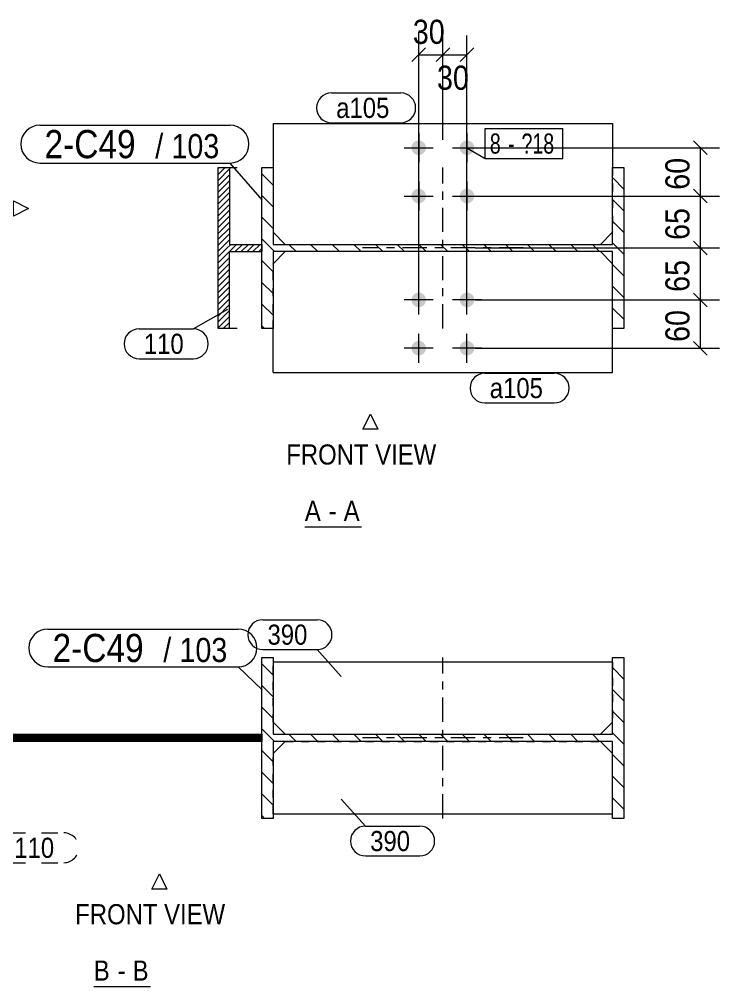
# Model space of a CAD drawing. Header units: millimetres. Extents: x 2 to 579, y 1 to 825.
# Drawn here: x 395 to 482, y 572.1 to 692.3 of the extents above; entities that cross this region are included whole.
import ezdxf

# ---------------------------------------------------------------- set-up
doc = ezdxf.new("R2010")
doc.units = ezdxf.units.MM
for name, pattern in [('XKITLINE00', [0]), ('XKITLINE01', [4, 1, -1, 1, -1]), ('XKITLINE02', [4, 2, -2]), ('XKITLINE03', [6, 3, -1, 1, -1])]:
    doc.linetypes.add(name, pattern=pattern)
for name, color, linetype, lineweight in [('Bolt', 3, 'Continuous', 0), ('BoltMark', 7, 'Continuous', 0), ('Dimensions', 7, 'Continuous', 0), ('OtherObjectType', 7, 'Continuous', 0), ('Part', 2, 'Continuous', 0), ('PartMark', 7, 'Continuous', 0)]:
    doc.layers.add(name, color=color, linetype=linetype, lineweight=lineweight)
doc.styles.add('ARIAL', font='ARIAL.TTF')
doc.styles.add('ARIAL_NARROW', font='ARIALN.TTF')

# ---------------------------------------------------------------- blocks, each defined once
blk = doc.blocks.new('*A1')
at = {"layer": 'Part', "color": 7, "linetype": 'XKITLINE00', "lineweight": 0}
for p, q in [((426.5, 671.68), (425.1, 673.08)), ((470.1, 673.88), (470.1, 673.88)), ((470.1, 673.88), (470.1, 673.88)), ((468.75, 672.54), (468.7, 672.59)), ((470.1, 671.19), (468.75, 672.54)), ((426.5, 668.99), (425.1, 670.39)), ((470.1, 668.49), (468.7, 669.89)), ((426.5, 666.29), (425.1, 667.69)), ((470.1, 665.8), (468.7, 667.2)), ((426.67, 663.43), (425.1, 665)), ((470.1, 663.11), (468.7, 664.51)), ((429.36, 663.43), (428.46, 664.33)), ((432.06, 663.43), (431.16, 664.33)), ((434.75, 663.43), (433.85, 664.33)), ((437.44, 663.43), (436.54, 664.33)), ((440.14, 663.43), (439.24, 664.33)), ((442.83, 663.43), (441.93, 664.33)), ((445.53, 663.43), (444.63, 664.33)), ((448.22, 663.43), (447.32, 664.33)), ((450.92, 663.43), (450.02, 664.33)), ((453.61, 663.43), (452.71, 664.33)), ((456.3, 663.43), (455.4, 664.33)), ((459, 663.43), (458.1, 664.33)), ((461.69, 663.43), (460.79, 664.33)), ((464.39, 663.43), (463.49, 664.33)), ((467.08, 663.43), (466.18, 664.33)), ((426.5, 660.91), (425.1, 662.31)), ((470.1, 660.41), (468.7, 661.81)), ((426.5, 658.21), (425.1, 659.61)), ((470.1, 657.72), (468.7, 659.12)), ((426.5, 655.52), (425.1, 656.92)), ((470.1, 655.02), (468.7, 656.42)), ((425.44, 653.88), (425.1, 654.22))]:
    blk.add_line(p, q, dxfattribs=at)
blk = doc.blocks.new('*A2')
at = {"layer": 'Part', "color": 7, "linetype": 'XKITLINE00', "lineweight": 0}
for p, q in [((419.8, 673.88), (419.66, 673.75)), ((420.53, 673.88), (419.66, 673.02)), ((421.07, 673.69), (419.66, 672.28)), ((421.07, 672.96), (419.66, 671.55)), ((421.07, 672.22), (419.66, 670.82)), ((421.07, 671.49), (419.66, 670.08)), ((421.07, 670.76), (419.66, 669.35)), ((421.07, 670.03), (419.66, 668.62)), ((421.07, 669.29), (419.66, 667.89)), ((421.07, 668.56), (419.66, 667.15)), ((421.07, 667.83), (419.66, 666.42)), ((421.07, 667.1), (419.66, 665.69)), ((421.07, 666.36), (419.66, 664.96)), ((421.07, 665.63), (419.97, 664.53)), ((419.97, 664.53), (419.66, 664.22)), ((421.07, 664.9), (420.34, 664.16)), ((420.34, 664.16), (419.66, 663.49)), ((420.7, 663.8), (419.66, 662.76)), ((421.07, 663.43), (419.66, 662.03)), ((421.24, 664.33), (420.7, 663.8)), ((421.97, 664.33), (421.07, 663.43)), ((422.7, 664.33), (421.8, 663.43)), ((423.43, 664.33), (422.53, 663.43)), ((424.17, 664.33), (423.27, 663.43)), ((424.9, 664.33), (424, 663.43)), ((425.1, 663.8), (424.73, 663.43)), ((421.07, 662.7), (419.66, 661.29)), ((421.07, 661.97), (419.66, 660.56)), ((421.07, 661.23), (419.66, 659.83)), ((421.07, 660.5), (419.66, 659.1)), ((421.07, 659.77), (419.66, 658.36)), ((421.07, 659.04), (419.66, 657.63)), ((421.07, 658.3), (419.66, 656.9)), ((421.07, 657.57), (419.66, 656.16)), ((421.07, 656.84), (419.66, 655.43)), ((421.07, 656.11), (419.66, 654.7)), ((421.07, 655.37), (419.66, 653.97)), ((421.07, 654.64), (420.31, 653.88))]:
    blk.add_line(p, q, dxfattribs=at)
blk = doc.blocks.new('*A3')
at = {"layer": 'Part', "color": 7, "linetype": 'XKITLINE00', "lineweight": 0}
for p, q in [((470.1, 613.03), (470.1, 613.03)), ((470.1, 613.03), (470.1, 613.03)), ((426.5, 610.83), (425.1, 612.23)), ((468.75, 611.69), (468.7, 611.74)), ((470.1, 610.34), (468.75, 611.69)), ((426.5, 608.14), (425.1, 609.54)), ((470.1, 607.64), (468.7, 609.04)), ((426.5, 605.44), (425.1, 606.84)), ((470.1, 604.95), (468.7, 606.35)), ((426.67, 602.58), (425.1, 604.15)), ((429.36, 602.58), (428.46, 603.48)), ((432.06, 602.58), (431.16, 603.48)), ((434.75, 602.58), (433.85, 603.48)), ((437.44, 602.58), (436.54, 603.48)), ((440.14, 602.58), (439.24, 603.48)), ((442.83, 602.58), (441.93, 603.48)), ((445.53, 602.58), (444.63, 603.48)), ((448.22, 602.58), (447.32, 603.48)), ((450.92, 602.58), (450.02, 603.48)), ((453.61, 602.58), (452.71, 603.48)), ((456.3, 602.58), (455.4, 603.48)), ((459, 602.58), (458.1, 603.48)), ((461.69, 602.58), (460.79, 603.48)), ((464.39, 602.58), (463.49, 603.48)), ((467.08, 602.58), (466.18, 603.48)), ((470.1, 602.26), (468.7, 603.66)), ((426.5, 600.06), (425.1, 601.46)), ((470.1, 599.56), (468.7, 600.96)), ((426.5, 597.36), (425.1, 598.76)), ((470.1, 596.87), (468.7, 598.27)), ((426.5, 594.67), (425.1, 596.07)), ((470.1, 594.17), (468.7, 595.57)), ((425.44, 593.03), (425.1, 593.37))]:
    blk.add_line(p, q, dxfattribs=at)
blk = doc.blocks.new('*A5')
at = {"layer": 'Part', "color": 7, "linetype": 'XKITLINE00', "lineweight": 0}
for p, q in [((393.63, 602.58), (392.79, 603.42)), ((393.51, 602.58), (392.79, 603.3)), ((393.39, 602.58), (392.79, 603.18)), ((393.75, 602.58), (392.85, 603.48)), ((393.87, 602.58), (392.97, 603.48)), ((393.99, 602.58), (393.09, 603.48)), ((394.12, 602.58), (393.22, 603.48)), ((394.24, 602.58), (393.34, 603.48)), ((394.36, 602.58), (393.46, 603.48)), ((394.48, 602.58), (393.58, 603.48)), ((394.6, 602.58), (393.7, 603.48)), ((394.72, 602.58), (393.82, 603.48)), ((394.84, 602.58), (393.94, 603.48)), ((394.96, 602.58), (394.06, 603.48)), ((395.09, 602.58), (394.19, 603.48)), ((395.21, 602.58), (394.31, 603.48)), ((395.33, 602.58), (394.43, 603.48)), ((395.45, 602.58), (394.55, 603.48)), ((395.57, 602.58), (394.67, 603.48)), ((395.69, 602.58), (394.79, 603.48)), ((395.81, 602.58), (394.91, 603.48)), ((395.93, 602.58), (395.03, 603.48)), ((396.06, 602.58), (395.16, 603.48)), ((396.18, 602.58), (395.28, 603.48)), ((396.3, 602.58), (395.4, 603.48)), ((396.42, 602.58), (395.52, 603.48)), ((396.54, 602.58), (395.64, 603.48)), ((396.66, 602.58), (395.76, 603.48)), ((396.78, 602.58), (395.88, 603.48)), ((396.9, 602.58), (396, 603.48)), ((397.03, 602.58), (396.13, 603.48)), ((397.15, 602.58), (396.25, 603.48)), ((397.27, 602.58), (396.37, 603.48)), ((397.39, 602.58), (396.49, 603.48)), ((397.51, 602.58), (396.61, 603.48)), ((397.63, 602.58), (396.73, 603.48)), ((397.75, 602.58), (396.85, 603.48)), ((397.87, 602.58), (396.97, 603.48)), ((398, 602.58), (397.1, 603.48)), ((398.12, 602.58), (397.22, 603.48)), ((398.24, 602.58), (397.34, 603.48)), ((398.36, 602.58), (397.46, 603.48)), ((398.48, 602.58), (397.58, 603.48)), ((398.6, 602.58), (397.7, 603.48)), ((398.72, 602.58), (397.82, 603.48)), ((398.84, 602.58), (397.94, 603.48)), ((398.96, 602.58), (398.06, 603.48)), ((399.09, 602.58), (398.19, 603.48)), ((399.21, 602.58), (398.31, 603.48)), ((399.33, 602.58), (398.43, 603.48)), ((399.45, 602.58), (398.55, 603.48)), ((399.57, 602.58), (398.67, 603.48)), ((399.69, 602.58), (398.79, 603.48)), ((399.81, 602.58), (398.91, 603.48)), ((399.93, 602.58), (399.03, 603.48)), ((400.06, 602.58), (399.16, 603.48)), ((400.18, 602.58), (399.28, 603.48)), ((400.3, 602.58), (399.4, 603.48)), ((400.42, 602.58), (399.52, 603.48)), ((400.54, 602.58), (399.64, 603.48)), ((400.66, 602.58), (399.76, 603.48)), ((400.78, 602.58), (399.88, 603.48)), ((400.9, 602.58), (400, 603.48)), ((401.03, 602.58), (400.13, 603.48)), ((401.15, 602.58), (400.25, 603.48)), ((401.27, 602.58), (400.37, 603.48)), ((401.39, 602.58), (400.49, 603.48)), ((401.51, 602.58), (400.61, 603.48)), ((401.63, 602.58), (400.73, 603.48)), ((401.75, 602.58), (400.85, 603.48)), ((401.87, 602.58), (400.97, 603.48)), ((402, 602.58), (401.1, 603.48)), ((402.12, 602.58), (401.22, 603.48)), ((402.24, 602.58), (401.34, 603.48)), ((402.36, 602.58), (401.46, 603.48)), ((402.48, 602.58), (401.58, 603.48)), ((402.6, 602.58), (401.7, 603.48)), ((402.72, 602.58), (401.82, 603.48)), ((402.84, 602.58), (401.94, 603.48)), ((402.97, 602.58), (402.07, 603.48)), ((403.09, 602.58), (402.19, 603.48)), ((403.21, 602.58), (402.31, 603.48)), ((403.33, 602.58), (402.43, 603.48)), ((403.45, 602.58), (402.55, 603.48)), ((403.57, 602.58), (402.67, 603.48)), ((403.69, 602.58), (402.79, 603.48)), ((403.81, 602.58), (402.91, 603.48)), ((403.94, 602.58), (403.04, 603.48)), ((404.06, 602.58), (403.16, 603.48)), ((404.18, 602.58), (403.28, 603.48)), ((404.3, 602.58), (403.4, 603.48)), ((404.42, 602.58), (403.52, 603.48)), ((404.54, 602.58), (403.64, 603.48)), ((404.66, 602.58), (403.76, 603.48)), ((404.78, 602.58), (403.88, 603.48)), ((404.91, 602.58), (404.01, 603.48)), ((405.03, 602.58), (404.13, 603.48)), ((405.15, 602.58), (404.25, 603.48)), ((405.27, 602.58), (404.37, 603.48)), ((405.39, 602.58), (404.49, 603.48)), ((405.51, 602.58), (404.61, 603.48)), ((405.63, 602.58), (404.73, 603.48)), ((405.75, 602.58), (404.85, 603.48)), ((405.88, 602.58), (404.98, 603.48)), ((406, 602.58), (405.1, 603.48)), ((406.12, 602.58), (405.22, 603.48)), ((406.24, 602.58), (405.34, 603.48)), ((406.36, 602.58), (405.46, 603.48)), ((406.48, 602.58), (405.58, 603.48)), ((406.6, 602.58), (405.7, 603.48)), ((406.72, 602.58), (405.82, 603.48)), ((406.85, 602.58), (405.95, 603.48)), ((406.97, 602.58), (406.07, 603.48)), ((407.09, 602.58), (406.19, 603.48)), ((407.21, 602.58), (406.31, 603.48)), ((407.33, 602.58), (406.43, 603.48)), ((407.45, 602.58), (406.55, 603.48)), ((407.57, 602.58), (406.67, 603.48)), ((407.69, 602.58), (406.79, 603.48)), ((407.81, 602.58), (406.91, 603.48)), ((407.94, 602.58), (407.04, 603.48)), ((408.06, 602.58), (407.16, 603.48)), ((408.18, 602.58), (407.28, 603.48)), ((408.3, 602.58), (407.4, 603.48)), ((408.42, 602.58), (407.52, 603.48)), ((408.54, 602.58), (407.64, 603.48)), ((408.66, 602.58), (407.76, 603.48)), ((408.78, 602.58), (407.88, 603.48)), ((408.91, 602.58), (408.01, 603.48)), ((409.03, 602.58), (408.13, 603.48)), ((409.15, 602.58), (408.25, 603.48)), ((409.27, 602.58), (408.37, 603.48)), ((409.39, 602.58), (408.49, 603.48)), ((409.51, 602.58), (408.61, 603.48)), ((409.63, 602.58), (408.73, 603.48)), ((409.75, 602.58), (408.85, 603.48)), ((409.88, 602.58), (408.98, 603.48)), ((410, 602.58), (409.1, 603.48)), ((410.12, 602.58), (409.22, 603.48)), ((410.24, 602.58), (409.34, 603.48)), ((410.36, 602.58), (409.46, 603.48)), ((410.48, 602.58), (409.58, 603.48)), ((410.6, 602.58), (409.7, 603.48)), ((410.72, 602.58), (409.82, 603.48)), ((410.85, 602.58), (409.95, 603.48)), ((410.97, 602.58), (410.07, 603.48)), ((411.09, 602.58), (410.19, 603.48)), ((411.21, 602.58), (410.31, 603.48)), ((411.33, 602.58), (410.43, 603.48)), ((411.45, 602.58), (410.55, 603.48)), ((411.57, 602.58), (410.67, 603.48)), ((411.69, 602.58), (410.79, 603.48)), ((411.82, 602.58), (410.92, 603.48)), ((411.94, 602.58), (411.04, 603.48)), ((412.06, 602.58), (411.16, 603.48)), ((412.18, 602.58), (411.28, 603.48)), ((412.3, 602.58), (411.4, 603.48)), ((412.42, 602.58), (411.52, 603.48)), ((412.54, 602.58), (411.64, 603.48)), ((412.66, 602.58), (411.76, 603.48)), ((412.79, 602.58), (411.89, 603.48)), ((412.91, 602.58), (412.01, 603.48)), ((413.03, 602.58), (412.13, 603.48)), ((413.15, 602.58), (412.25, 603.48)), ((413.27, 602.58), (412.37, 603.48)), ((413.39, 602.58), (412.49, 603.48)), ((413.51, 602.58), (412.61, 603.48)), ((413.63, 602.58), (412.73, 603.48)), ((413.76, 602.58), (412.86, 603.48)), ((413.88, 602.58), (412.98, 603.48)), ((414, 602.58), (413.1, 603.48)), ((414.12, 602.58), (413.22, 603.48)), ((414.24, 602.58), (413.34, 603.48)), ((414.36, 602.58), (413.46, 603.48)), ((414.48, 602.58), (413.58, 603.48)), ((414.6, 602.58), (413.7, 603.48)), ((414.73, 602.58), (413.83, 603.48)), ((414.85, 602.58), (413.95, 603.48)), ((414.97, 602.58), (414.07, 603.48)), ((415.09, 602.58), (414.19, 603.48)), ((415.21, 602.58), (414.31, 603.48)), ((415.33, 602.58), (414.43, 603.48)), ((415.45, 602.58), (414.55, 603.48)), ((415.57, 602.58), (414.67, 603.48)), ((415.7, 602.58), (414.8, 603.48)), ((415.82, 602.58), (414.92, 603.48)), ((415.94, 602.58), (415.04, 603.48)), ((416.06, 602.58), (415.16, 603.48)), ((416.18, 602.58), (415.28, 603.48)), ((416.3, 602.58), (415.4, 603.48)), ((416.42, 602.58), (415.52, 603.48)), ((416.54, 602.58), (415.64, 603.48)), ((416.67, 602.58), (415.77, 603.48)), ((416.79, 602.58), (415.89, 603.48)), ((416.91, 602.58), (416.01, 603.48)), ((417.03, 602.58), (416.13, 603.48)), ((417.15, 602.58), (416.25, 603.48)), ((417.27, 602.58), (416.37, 603.48)), ((417.39, 602.58), (416.49, 603.48)), ((417.51, 602.58), (416.61, 603.48)), ((417.63, 602.58), (416.73, 603.48)), ((417.76, 602.58), (416.86, 603.48)), ((417.88, 602.58), (416.98, 603.48)), ((418, 602.58), (417.1, 603.48)), ((418.12, 602.58), (417.22, 603.48)), ((418.24, 602.58), (417.34, 603.48)), ((418.36, 602.58), (417.46, 603.48)), ((418.48, 602.58), (417.58, 603.48)), ((418.6, 602.58), (417.7, 603.48)), ((418.73, 602.58), (417.83, 603.48)), ((418.85, 602.58), (417.95, 603.48)), ((418.97, 602.58), (418.07, 603.48)), ((419.09, 602.58), (418.19, 603.48)), ((419.21, 602.58), (418.31, 603.48)), ((419.33, 602.58), (418.43, 603.48)), ((419.45, 602.58), (418.55, 603.48)), ((419.57, 602.58), (418.67, 603.48)), ((419.7, 602.58), (418.8, 603.48)), ((419.82, 602.58), (418.92, 603.48)), ((419.94, 602.58), (419.04, 603.48)), ((420.06, 602.58), (419.16, 603.48)), ((420.18, 602.58), (419.28, 603.48)), ((420.3, 602.58), (419.4, 603.48)), ((420.42, 602.58), (419.52, 603.48)), ((420.54, 602.58), (419.64, 603.48)), ((420.67, 602.58), (419.77, 603.48)), ((420.79, 602.58), (419.89, 603.48)), ((420.91, 602.58), (420.01, 603.48)), ((421.03, 602.58), (420.13, 603.48)), ((421.15, 602.58), (420.25, 603.48)), ((421.27, 602.58), (420.37, 603.48)), ((421.39, 602.58), (420.49, 603.48)), ((421.51, 602.58), (420.61, 603.48)), ((421.64, 602.58), (420.74, 603.48)), ((421.76, 602.58), (420.86, 603.48)), ((421.88, 602.58), (420.98, 603.48)), ((422, 602.58), (421.1, 603.48)), ((422.12, 602.58), (421.22, 603.48)), ((422.24, 602.58), (421.34, 603.48)), ((422.36, 602.58), (421.46, 603.48)), ((422.48, 602.58), (421.58, 603.48)), ((422.61, 602.58), (421.71, 603.48)), ((422.73, 602.58), (421.83, 603.48)), ((422.85, 602.58), (421.95, 603.48)), ((422.97, 602.58), (422.07, 603.48)), ((423.09, 602.58), (422.19, 603.48)), ((423.21, 602.58), (422.31, 603.48)), ((423.33, 602.58), (422.43, 603.48)), ((423.45, 602.58), (422.55, 603.48)), ((423.58, 602.58), (422.68, 603.48)), ((423.7, 602.58), (422.8, 603.48)), ((423.82, 602.58), (422.92, 603.48)), ((423.94, 602.58), (423.04, 603.48)), ((424.06, 602.58), (423.16, 603.48)), ((424.18, 602.58), (423.28, 603.48)), ((424.25, 602.63), (423.4, 603.48)), ((424.31, 602.69), (423.52, 603.48)), ((424.37, 602.75), (423.65, 603.48)), ((424.43, 602.82), (423.77, 603.48)), ((424.49, 602.88), (423.89, 603.48)), ((424.55, 602.94), (424.01, 603.48)), ((424.62, 603), (424.13, 603.48)), ((424.68, 603.06), (424.25, 603.48)), ((424.74, 603.12), (424.37, 603.48)), ((424.8, 603.18), (424.49, 603.48)), ((424.86, 603.24), (424.62, 603.48)), ((424.92, 603.3), (424.74, 603.48)), ((425.1, 602.87), (424.8, 603.18)), ((424.98, 603.36), (424.86, 603.48)), ((425.1, 603), (424.86, 603.24)), ((425.1, 603.12), (424.92, 603.3)), ((425.04, 603.42), (424.98, 603.48)), ((425.1, 603.24), (424.98, 603.36)), ((425.1, 603.36), (425.04, 603.42)), ((393.27, 602.58), (392.79, 603.06)), ((393.15, 602.58), (392.79, 602.93)), ((393.02, 602.58), (392.79, 602.81)), ((424.3, 602.58), (424.25, 602.63)), ((424.42, 602.58), (424.31, 602.69)), ((424.55, 602.58), (424.37, 602.75)), ((424.67, 602.58), (424.43, 602.82)), ((424.79, 602.58), (424.49, 602.88)), ((424.91, 602.58), (424.55, 602.94)), ((425.03, 602.58), (424.62, 603)), ((425.1, 602.63), (424.68, 603.06)), ((425.1, 602.75), (424.74, 603.12))]:
    blk.add_line(p, q, dxfattribs=at)
blk = doc.blocks.new('*A38')
at = {"layer": 'Bolt'}
for points in [[(443.7, 657.48), (443.7, 657.52), (443.71, 657.56), (443.72, 657.61), (443.73, 657.65), (443.74, 657.69), (443.75, 657.74), (443.77, 657.78), (443.79, 657.82), (443.81, 657.86), (443.83, 657.89), (443.85, 657.93), (443.88, 657.97), (443.9, 658), (443.93, 658.04), (443.96, 658.07), (444, 658.1), (444.03, 658.13), (444.06, 658.16), (444.1, 658.18), (444.14, 658.2), (444.18, 658.23), (444.22, 658.25), (444.26, 658.26), (444.3, 658.28), (444.34, 658.29), (444.38, 658.31), (444.42, 658.31), (444.47, 658.32), (444.51, 658.33), (444.56, 658.33), (444.6, 658.33), (444.64, 658.33), (444.69, 658.33), (444.73, 658.32), (444.78, 658.31), (444.82, 658.31), (444.86, 658.29), (444.9, 658.28), (444.94, 658.26), (444.98, 658.25), (445.02, 658.23), (445.06, 658.2), (445.1, 658.18), (445.14, 658.16), (445.17, 658.13), (445.2, 658.1), (445.24, 658.07), (445.27, 658.04), (445.3, 658), (445.32, 657.97), (445.35, 657.93), (445.37, 657.89), (445.39, 657.86), (445.41, 657.82), (445.43, 657.78), (445.45, 657.74), (445.46, 657.69), (445.47, 657.65), (445.48, 657.61), (445.49, 657.56), (445.5, 657.52), (445.5, 657.48), (445.5, 657.43), (445.5, 657.39), (445.5, 657.34), (445.49, 657.3), (445.48, 657.26), (445.47, 657.21), (445.46, 657.17), (445.45, 657.13), (445.43, 657.09), (445.41, 657.05), (445.39, 657.01), (445.37, 656.97), (445.35, 656.93), (445.32, 656.9), (445.3, 656.86), (445.27, 656.83), (445.24, 656.8), (445.2, 656.77), (445.17, 656.74), (445.14, 656.71), (445.1, 656.68), (445.06, 656.66), (445.02, 656.64), (444.98, 656.62), (444.94, 656.6), (444.9, 656.58), (444.86, 656.57), (444.82, 656.56), (444.78, 656.55), (444.73, 656.54), (444.69, 656.54), (444.64, 656.53), (444.6, 656.53), (444.56, 656.53), (444.51, 656.54), (444.47, 656.54), (444.42, 656.55), (444.38, 656.56), (444.34, 656.57), (444.3, 656.58), (444.26, 656.6), (444.22, 656.62), (444.18, 656.64), (444.14, 656.66), (444.1, 656.68), (444.06, 656.71), (444.03, 656.74), (444, 656.77), (443.96, 656.8), (443.93, 656.83), (443.9, 656.86), (443.88, 656.9), (443.85, 656.93), (443.83, 656.97), (443.81, 657.01), (443.79, 657.05), (443.77, 657.09), (443.75, 657.13), (443.74, 657.17), (443.73, 657.21), (443.72, 657.26), (443.71, 657.3), (443.7, 657.34), (443.7, 657.39), (443.7, 657.43)], [(449.7, 657.48), (449.7, 657.52), (449.71, 657.56), (449.72, 657.61), (449.73, 657.65), (449.74, 657.69), (449.75, 657.74), (449.77, 657.78), (449.79, 657.82), (449.81, 657.86), (449.83, 657.89), (449.85, 657.93), (449.88, 657.97), (449.9, 658), (449.93, 658.04), (449.96, 658.07), (450, 658.1), (450.03, 658.13), (450.06, 658.16), (450.1, 658.18), (450.14, 658.2), (450.18, 658.23), (450.22, 658.25), (450.26, 658.26), (450.3, 658.28), (450.34, 658.29), (450.38, 658.31), (450.42, 658.31), (450.47, 658.32), (450.51, 658.33), (450.56, 658.33), (450.6, 658.33), (450.64, 658.33), (450.69, 658.33), (450.73, 658.32), (450.78, 658.31), (450.82, 658.31), (450.86, 658.29), (450.9, 658.28), (450.94, 658.26), (450.98, 658.25), (451.02, 658.23), (451.06, 658.2), (451.1, 658.18), (451.14, 658.16), (451.17, 658.13), (451.2, 658.1), (451.24, 658.07), (451.27, 658.04), (451.3, 658), (451.32, 657.97), (451.35, 657.93), (451.37, 657.89), (451.39, 657.86), (451.41, 657.82), (451.43, 657.78), (451.45, 657.74), (451.46, 657.69), (451.47, 657.65), (451.48, 657.61), (451.49, 657.56), (451.5, 657.52), (451.5, 657.48), (451.5, 657.43), (451.5, 657.39), (451.5, 657.34), (451.49, 657.3), (451.48, 657.26), (451.47, 657.21), (451.46, 657.17), (451.45, 657.13), (451.43, 657.09), (451.41, 657.05), (451.39, 657.01), (451.37, 656.97), (451.35, 656.93), (451.32, 656.9), (451.3, 656.86), (451.27, 656.83), (451.24, 656.8), (451.2, 656.77), (451.17, 656.74), (451.14, 656.71), (451.1, 656.68), (451.06, 656.66), (451.02, 656.64), (450.98, 656.62), (450.94, 656.6), (450.9, 656.58), (450.86, 656.57), (450.82, 656.56), (450.78, 656.55), (450.73, 656.54), (450.69, 656.54), (450.64, 656.53), (450.6, 656.53), (450.56, 656.53), (450.51, 656.54), (450.47, 656.54), (450.42, 656.55), (450.38, 656.56), (450.34, 656.57), (450.3, 656.58), (450.26, 656.6), (450.22, 656.62), (450.18, 656.64), (450.14, 656.66), (450.1, 656.68), (450.06, 656.71), (450.03, 656.74), (450, 656.77), (449.96, 656.8), (449.93, 656.83), (449.9, 656.86), (449.88, 656.9), (449.85, 656.93), (449.83, 656.97), (449.81, 657.01), (449.79, 657.05), (449.77, 657.09), (449.75, 657.13), (449.74, 657.17), (449.73, 657.21), (449.72, 657.26), (449.71, 657.3), (449.7, 657.34), (449.7, 657.39), (449.7, 657.43)], [(443.7, 651.48), (443.7, 651.52), (443.71, 651.56), (443.72, 651.61), (443.73, 651.65), (443.74, 651.69), (443.75, 651.74), (443.77, 651.78), (443.79, 651.82), (443.81, 651.86), (443.83, 651.89), (443.85, 651.93), (443.88, 651.97), (443.9, 652), (443.93, 652.04), (443.96, 652.07), (444, 652.1), (444.03, 652.13), (444.06, 652.16), (444.1, 652.18), (444.14, 652.2), (444.18, 652.23), (444.22, 652.25), (444.26, 652.26), (444.3, 652.28), (444.34, 652.29), (444.38, 652.31), (444.42, 652.31), (444.47, 652.32), (444.51, 652.33), (444.56, 652.33), (444.6, 652.33), (444.64, 652.33), (444.69, 652.33), (444.73, 652.32), (444.78, 652.31), (444.82, 652.31), (444.86, 652.29), (444.9, 652.28), (444.94, 652.26), (444.98, 652.25), (445.02, 652.23), (445.06, 652.2), (445.1, 652.18), (445.14, 652.16), (445.17, 652.13), (445.2, 652.1), (445.24, 652.07), (445.27, 652.04), (445.3, 652), (445.32, 651.97), (445.35, 651.93), (445.37, 651.89), (445.39, 651.86), (445.41, 651.82), (445.43, 651.78), (445.45, 651.74), (445.46, 651.69), (445.47, 651.65), (445.48, 651.61), (445.49, 651.56), (445.5, 651.52), (445.5, 651.48), (445.5, 651.43), (445.5, 651.39), (445.5, 651.34), (445.49, 651.3), (445.48, 651.26), (445.47, 651.21), (445.46, 651.17), (445.45, 651.13), (445.43, 651.09), (445.41, 651.05), (445.39, 651.01), (445.37, 650.97), (445.35, 650.93), (445.32, 650.9), (445.3, 650.86), (445.27, 650.83), (445.24, 650.8), (445.2, 650.77), (445.17, 650.74), (445.14, 650.71), (445.1, 650.68), (445.06, 650.66), (445.02, 650.64), (444.98, 650.62), (444.94, 650.6), (444.9, 650.58), (444.86, 650.57), (444.82, 650.56), (444.78, 650.55), (444.73, 650.54), (444.69, 650.54), (444.64, 650.53), (444.6, 650.53), (444.56, 650.53), (444.51, 650.54), (444.47, 650.54), (444.42, 650.55), (444.38, 650.56), (444.34, 650.57), (444.3, 650.58), (444.26, 650.6), (444.22, 650.62), (444.18, 650.64), (444.14, 650.66), (444.1, 650.68), (444.06, 650.71), (444.03, 650.74), (444, 650.77), (443.96, 650.8), (443.93, 650.83), (443.9, 650.86), (443.88, 650.9), (443.85, 650.93), (443.83, 650.97), (443.81, 651.01), (443.79, 651.05), (443.77, 651.09), (443.75, 651.13), (443.74, 651.17), (443.73, 651.21), (443.72, 651.26), (443.71, 651.3), (443.7, 651.34), (443.7, 651.39), (443.7, 651.43)], [(449.7, 651.48), (449.7, 651.52), (449.71, 651.56), (449.72, 651.61), (449.73, 651.65), (449.74, 651.69), (449.75, 651.74), (449.77, 651.78), (449.79, 651.82), (449.81, 651.86), (449.83, 651.89), (449.85, 651.93), (449.88, 651.97), (449.9, 652), (449.93, 652.04), (449.96, 652.07), (450, 652.1), (450.03, 652.13), (450.06, 652.16), (450.1, 652.18), (450.14, 652.2), (450.18, 652.23), (450.22, 652.25), (450.26, 652.26), (450.3, 652.28), (450.34, 652.29), (450.38, 652.31), (450.42, 652.31), (450.47, 652.32), (450.51, 652.33), (450.56, 652.33), (450.6, 652.33), (450.64, 652.33), (450.69, 652.33), (450.73, 652.32), (450.78, 652.31), (450.82, 652.31), (450.86, 652.29), (450.9, 652.28), (450.94, 652.26), (450.98, 652.25), (451.02, 652.23), (451.06, 652.2), (451.1, 652.18), (451.14, 652.16), (451.17, 652.13), (451.2, 652.1), (451.24, 652.07), (451.27, 652.04), (451.3, 652), (451.32, 651.97), (451.35, 651.93), (451.37, 651.89), (451.39, 651.86), (451.41, 651.82), (451.43, 651.78), (451.45, 651.74), (451.46, 651.69), (451.47, 651.65), (451.48, 651.61), (451.49, 651.56), (451.5, 651.52), (451.5, 651.48), (451.5, 651.43), (451.5, 651.39), (451.5, 651.34), (451.49, 651.3), (451.48, 651.26), (451.47, 651.21), (451.46, 651.17), (451.45, 651.13), (451.43, 651.09), (451.41, 651.05), (451.39, 651.01), (451.37, 650.97), (451.35, 650.93), (451.32, 650.9), (451.3, 650.86), (451.27, 650.83), (451.24, 650.8), (451.2, 650.77), (451.17, 650.74), (451.14, 650.71), (451.1, 650.68), (451.06, 650.66), (451.02, 650.64), (450.98, 650.62), (450.94, 650.6), (450.9, 650.58), (450.86, 650.57), (450.82, 650.56), (450.78, 650.55), (450.73, 650.54), (450.69, 650.54), (450.64, 650.53), (450.6, 650.53), (450.56, 650.53), (450.51, 650.54), (450.47, 650.54), (450.42, 650.55), (450.38, 650.56), (450.34, 650.57), (450.3, 650.58), (450.26, 650.6), (450.22, 650.62), (450.18, 650.64), (450.14, 650.66), (450.1, 650.68), (450.06, 650.71), (450.03, 650.74), (450, 650.77), (449.96, 650.8), (449.93, 650.83), (449.9, 650.86), (449.88, 650.9), (449.85, 650.93), (449.83, 650.97), (449.81, 651.01), (449.79, 651.05), (449.77, 651.09), (449.75, 651.13), (449.74, 651.17), (449.73, 651.21), (449.72, 651.26), (449.71, 651.3), (449.7, 651.34), (449.7, 651.39), (449.7, 651.43)]]:
    blk.add_hatch(color=3, dxfattribs=at).paths.add_polyline_path(points, flags=17)
at = {"layer": 'Bolt', "color": 3, "linetype": 'XKITLINE00', "lineweight": 0}
for p, q in [((444.6, 655.63), (444.6, 659.23)), ((450.6, 655.63), (450.6, 659.23)), ((446.4, 657.43), (442.8, 657.43)), ((452.4, 657.43), (448.8, 657.43)), ((444.6, 649.63), (444.6, 653.23)), ((450.6, 649.63), (450.6, 653.23)), ((446.4, 651.43), (442.8, 651.43)), ((452.4, 651.43), (448.8, 651.43))]:
    blk.add_line(p, q, dxfattribs=at)
blk = doc.blocks.new('*A39')
at = {"layer": 'Bolt'}
for points in [[(445.5, 676.29), (445.5, 676.24), (445.49, 676.2), (445.48, 676.16), (445.47, 676.11), (445.46, 676.07), (445.45, 676.03), (445.43, 675.99), (445.41, 675.95), (445.39, 675.91), (445.37, 675.87), (445.35, 675.83), (445.32, 675.8), (445.3, 675.76), (445.27, 675.73), (445.24, 675.7), (445.2, 675.67), (445.17, 675.64), (445.14, 675.61), (445.1, 675.58), (445.06, 675.56), (445.02, 675.54), (444.98, 675.52), (444.94, 675.5), (444.9, 675.48), (444.86, 675.47), (444.82, 675.46), (444.78, 675.45), (444.73, 675.44), (444.69, 675.44), (444.64, 675.43), (444.6, 675.43), (444.56, 675.43), (444.51, 675.44), (444.47, 675.44), (444.42, 675.45), (444.38, 675.46), (444.34, 675.47), (444.3, 675.48), (444.26, 675.5), (444.22, 675.52), (444.18, 675.54), (444.14, 675.56), (444.1, 675.58), (444.06, 675.61), (444.03, 675.64), (444, 675.67), (443.96, 675.7), (443.93, 675.73), (443.9, 675.76), (443.88, 675.8), (443.85, 675.83), (443.83, 675.87), (443.81, 675.91), (443.79, 675.95), (443.77, 675.99), (443.75, 676.03), (443.74, 676.07), (443.73, 676.11), (443.72, 676.16), (443.71, 676.2), (443.7, 676.24), (443.7, 676.29), (443.7, 676.33), (443.7, 676.38), (443.7, 676.42), (443.71, 676.46), (443.72, 676.51), (443.73, 676.55), (443.74, 676.59), (443.75, 676.64), (443.77, 676.68), (443.79, 676.72), (443.81, 676.76), (443.83, 676.79), (443.85, 676.83), (443.88, 676.87), (443.9, 676.9), (443.93, 676.94), (443.96, 676.97), (444, 677), (444.03, 677.03), (444.06, 677.06), (444.1, 677.08), (444.14, 677.1), (444.18, 677.13), (444.22, 677.15), (444.26, 677.16), (444.3, 677.18), (444.34, 677.19), (444.38, 677.21), (444.42, 677.21), (444.47, 677.22), (444.51, 677.23), (444.56, 677.23), (444.6, 677.23), (444.64, 677.23), (444.69, 677.23), (444.73, 677.22), (444.78, 677.21), (444.82, 677.21), (444.86, 677.19), (444.9, 677.18), (444.94, 677.16), (444.98, 677.15), (445.02, 677.13), (445.06, 677.1), (445.1, 677.08), (445.14, 677.06), (445.17, 677.03), (445.2, 677), (445.24, 676.97), (445.27, 676.94), (445.3, 676.9), (445.32, 676.87), (445.35, 676.83), (445.37, 676.79), (445.39, 676.76), (445.41, 676.72), (445.43, 676.68), (445.45, 676.64), (445.46, 676.59), (445.47, 676.55), (445.48, 676.51), (445.49, 676.46), (445.5, 676.42), (445.5, 676.38), (445.5, 676.33)], [(451.5, 676.29), (451.5, 676.24), (451.49, 676.2), (451.48, 676.16), (451.47, 676.11), (451.46, 676.07), (451.45, 676.03), (451.43, 675.99), (451.41, 675.95), (451.39, 675.91), (451.37, 675.87), (451.35, 675.83), (451.32, 675.8), (451.3, 675.76), (451.27, 675.73), (451.24, 675.7), (451.2, 675.67), (451.17, 675.64), (451.14, 675.61), (451.1, 675.58), (451.06, 675.56), (451.02, 675.54), (450.98, 675.52), (450.94, 675.5), (450.9, 675.48), (450.86, 675.47), (450.82, 675.46), (450.78, 675.45), (450.73, 675.44), (450.69, 675.44), (450.64, 675.43), (450.6, 675.43), (450.56, 675.43), (450.51, 675.44), (450.47, 675.44), (450.42, 675.45), (450.38, 675.46), (450.34, 675.47), (450.3, 675.48), (450.26, 675.5), (450.22, 675.52), (450.18, 675.54), (450.14, 675.56), (450.1, 675.58), (450.06, 675.61), (450.03, 675.64), (450, 675.67), (449.96, 675.7), (449.93, 675.73), (449.9, 675.76), (449.88, 675.8), (449.85, 675.83), (449.83, 675.87), (449.81, 675.91), (449.79, 675.95), (449.77, 675.99), (449.75, 676.03), (449.74, 676.07), (449.73, 676.11), (449.72, 676.16), (449.71, 676.2), (449.7, 676.24), (449.7, 676.29), (449.7, 676.33), (449.7, 676.38), (449.7, 676.42), (449.71, 676.46), (449.72, 676.51), (449.73, 676.55), (449.74, 676.59), (449.75, 676.64), (449.77, 676.68), (449.79, 676.72), (449.81, 676.76), (449.83, 676.79), (449.85, 676.83), (449.88, 676.87), (449.9, 676.9), (449.93, 676.94), (449.96, 676.97), (450, 677), (450.03, 677.03), (450.06, 677.06), (450.1, 677.08), (450.14, 677.1), (450.18, 677.13), (450.22, 677.15), (450.26, 677.16), (450.3, 677.18), (450.34, 677.19), (450.38, 677.21), (450.42, 677.21), (450.47, 677.22), (450.51, 677.23), (450.56, 677.23), (450.6, 677.23), (450.64, 677.23), (450.69, 677.23), (450.73, 677.22), (450.78, 677.21), (450.82, 677.21), (450.86, 677.19), (450.9, 677.18), (450.94, 677.16), (450.98, 677.15), (451.02, 677.13), (451.06, 677.1), (451.1, 677.08), (451.14, 677.06), (451.17, 677.03), (451.2, 677), (451.24, 676.97), (451.27, 676.94), (451.3, 676.9), (451.32, 676.87), (451.35, 676.83), (451.37, 676.79), (451.39, 676.76), (451.41, 676.72), (451.43, 676.68), (451.45, 676.64), (451.46, 676.59), (451.47, 676.55), (451.48, 676.51), (451.49, 676.46), (451.5, 676.42), (451.5, 676.38), (451.5, 676.33)], [(445.5, 670.29), (445.5, 670.24), (445.49, 670.2), (445.48, 670.16), (445.47, 670.11), (445.46, 670.07), (445.45, 670.03), (445.43, 669.99), (445.41, 669.95), (445.39, 669.91), (445.37, 669.87), (445.35, 669.83), (445.32, 669.8), (445.3, 669.76), (445.27, 669.73), (445.24, 669.7), (445.2, 669.67), (445.17, 669.64), (445.14, 669.61), (445.1, 669.58), (445.06, 669.56), (445.02, 669.54), (444.98, 669.52), (444.94, 669.5), (444.9, 669.48), (444.86, 669.47), (444.82, 669.46), (444.78, 669.45), (444.73, 669.44), (444.69, 669.44), (444.64, 669.43), (444.6, 669.43), (444.56, 669.43), (444.51, 669.44), (444.47, 669.44), (444.42, 669.45), (444.38, 669.46), (444.34, 669.47), (444.3, 669.48), (444.26, 669.5), (444.22, 669.52), (444.18, 669.54), (444.14, 669.56), (444.1, 669.58), (444.06, 669.61), (444.03, 669.64), (444, 669.67), (443.96, 669.7), (443.93, 669.73), (443.9, 669.76), (443.88, 669.8), (443.85, 669.83), (443.83, 669.87), (443.81, 669.91), (443.79, 669.95), (443.77, 669.99), (443.75, 670.03), (443.74, 670.07), (443.73, 670.11), (443.72, 670.16), (443.71, 670.2), (443.7, 670.24), (443.7, 670.29), (443.7, 670.33), (443.7, 670.38), (443.7, 670.42), (443.71, 670.46), (443.72, 670.51), (443.73, 670.55), (443.74, 670.59), (443.75, 670.64), (443.77, 670.68), (443.79, 670.72), (443.81, 670.76), (443.83, 670.79), (443.85, 670.83), (443.88, 670.87), (443.9, 670.9), (443.93, 670.94), (443.96, 670.97), (444, 671), (444.03, 671.03), (444.06, 671.06), (444.1, 671.08), (444.14, 671.1), (444.18, 671.13), (444.22, 671.15), (444.26, 671.16), (444.3, 671.18), (444.34, 671.19), (444.38, 671.21), (444.42, 671.21), (444.47, 671.22), (444.51, 671.23), (444.56, 671.23), (444.6, 671.23), (444.64, 671.23), (444.69, 671.23), (444.73, 671.22), (444.78, 671.21), (444.82, 671.21), (444.86, 671.19), (444.9, 671.18), (444.94, 671.16), (444.98, 671.15), (445.02, 671.13), (445.06, 671.1), (445.1, 671.08), (445.14, 671.06), (445.17, 671.03), (445.2, 671), (445.24, 670.97), (445.27, 670.94), (445.3, 670.9), (445.32, 670.87), (445.35, 670.83), (445.37, 670.79), (445.39, 670.76), (445.41, 670.72), (445.43, 670.68), (445.45, 670.64), (445.46, 670.59), (445.47, 670.55), (445.48, 670.51), (445.49, 670.46), (445.5, 670.42), (445.5, 670.38), (445.5, 670.33)], [(451.5, 670.29), (451.5, 670.24), (451.49, 670.2), (451.48, 670.16), (451.47, 670.11), (451.46, 670.07), (451.45, 670.03), (451.43, 669.99), (451.41, 669.95), (451.39, 669.91), (451.37, 669.87), (451.35, 669.83), (451.32, 669.8), (451.3, 669.76), (451.27, 669.73), (451.24, 669.7), (451.2, 669.67), (451.17, 669.64), (451.14, 669.61), (451.1, 669.58), (451.06, 669.56), (451.02, 669.54), (450.98, 669.52), (450.94, 669.5), (450.9, 669.48), (450.86, 669.47), (450.82, 669.46), (450.78, 669.45), (450.73, 669.44), (450.69, 669.44), (450.64, 669.43), (450.6, 669.43), (450.56, 669.43), (450.51, 669.44), (450.47, 669.44), (450.42, 669.45), (450.38, 669.46), (450.34, 669.47), (450.3, 669.48), (450.26, 669.5), (450.22, 669.52), (450.18, 669.54), (450.14, 669.56), (450.1, 669.58), (450.06, 669.61), (450.03, 669.64), (450, 669.67), (449.96, 669.7), (449.93, 669.73), (449.9, 669.76), (449.88, 669.8), (449.85, 669.83), (449.83, 669.87), (449.81, 669.91), (449.79, 669.95), (449.77, 669.99), (449.75, 670.03), (449.74, 670.07), (449.73, 670.11), (449.72, 670.16), (449.71, 670.2), (449.7, 670.24), (449.7, 670.29), (449.7, 670.33), (449.7, 670.38), (449.7, 670.42), (449.71, 670.46), (449.72, 670.51), (449.73, 670.55), (449.74, 670.59), (449.75, 670.64), (449.77, 670.68), (449.79, 670.72), (449.81, 670.76), (449.83, 670.79), (449.85, 670.83), (449.88, 670.87), (449.9, 670.9), (449.93, 670.94), (449.96, 670.97), (450, 671), (450.03, 671.03), (450.06, 671.06), (450.1, 671.08), (450.14, 671.1), (450.18, 671.13), (450.22, 671.15), (450.26, 671.16), (450.3, 671.18), (450.34, 671.19), (450.38, 671.21), (450.42, 671.21), (450.47, 671.22), (450.51, 671.23), (450.56, 671.23), (450.6, 671.23), (450.64, 671.23), (450.69, 671.23), (450.73, 671.22), (450.78, 671.21), (450.82, 671.21), (450.86, 671.19), (450.9, 671.18), (450.94, 671.16), (450.98, 671.15), (451.02, 671.13), (451.06, 671.1), (451.1, 671.08), (451.14, 671.06), (451.17, 671.03), (451.2, 671), (451.24, 670.97), (451.27, 670.94), (451.3, 670.9), (451.32, 670.87), (451.35, 670.83), (451.37, 670.79), (451.39, 670.76), (451.41, 670.72), (451.43, 670.68), (451.45, 670.64), (451.46, 670.59), (451.47, 670.55), (451.48, 670.51), (451.49, 670.46), (451.5, 670.42), (451.5, 670.38), (451.5, 670.33)]]:
    blk.add_hatch(color=3, dxfattribs=at).paths.add_polyline_path(points, flags=17)
at = {"layer": 'Bolt', "color": 3, "linetype": 'XKITLINE00', "lineweight": 0}
for p, q in [((444.6, 678.13), (444.6, 674.53)), ((450.6, 678.13), (450.6, 674.53)), ((442.8, 676.33), (446.4, 676.33)), ((448.8, 676.33), (452.4, 676.33)), ((444.6, 672.13), (444.6, 668.53)), ((450.6, 672.13), (450.6, 668.53)), ((442.8, 670.33), (446.4, 670.33)), ((448.8, 670.33), (452.4, 670.33))]:
    blk.add_line(p, q, dxfattribs=at)
blk = doc.blocks.new('*A40')
at = {"layer": 'Part', "color": 2, "linetype": 'XKITLINE00', "lineweight": 0}
for p, q in [((425.1, 653.88), (425.1, 673.88)), ((425.1, 673.88), (426.5, 673.88)), ((426.5, 673.88), (426.5, 664.33)), ((468.7, 664.33), (468.7, 673.88)), ((468.7, 673.88), (470.1, 673.88)), ((470.1, 673.88), (470.1, 653.88)), ((426.5, 664.33), (468.7, 664.33)), ((468.7, 663.43), (426.5, 663.43)), ((426.5, 663.43), (426.5, 653.88)), ((468.7, 653.88), (468.7, 663.43)), ((426.5, 653.88), (425.1, 653.88)), ((470.1, 653.88), (468.7, 653.88))]:
    blk.add_line(p, q, dxfattribs=at)
at = {"layer": 'Part', "color": 7, "linetype": 'XKITLINE03', "lineweight": 0}
for p, q in [((447.6, 653.88), (447.6, 673.88)), ((457.6, 663.88), (437.6, 663.88))]:
    blk.add_line(p, q, dxfattribs=at)
blk = doc.blocks.new('*A41')
at = {"layer": 'Part', "color": 2, "linetype": 'XKITLINE00', "lineweight": 0}
for p, q in [((428, 663.43), (426.5, 661.93)), ((468.7, 661.93), (467.2, 663.43)), ((426.5, 648.43), (426.5, 653.88)), ((468.7, 648.43), (468.7, 653.88)), ((426.5, 648.43), (468.7, 648.43))]:
    blk.add_line(p, q, dxfattribs=at)
at = {"layer": 'Part', "color": 7, "linetype": 'XKITLINE01', "lineweight": 0}
for p, q in [((467.2, 663.43), (428, 663.43)), ((426.5, 653.88), (426.5, 661.93)), ((468.7, 653.88), (468.7, 661.93))]:
    blk.add_line(p, q, dxfattribs=at)
blk = doc.blocks.new('*A42')
at = {"layer": 'Part', "color": 2, "linetype": 'XKITLINE00', "lineweight": 0}
for p, q in [((426.5, 679.33), (426.5, 673.88)), ((426.5, 679.33), (468.7, 679.33)), ((468.7, 679.33), (468.7, 673.88)), ((426.5, 665.83), (428, 664.33)), ((468.7, 665.83), (467.2, 664.33))]:
    blk.add_line(p, q, dxfattribs=at)
at = {"layer": 'Part', "color": 7, "linetype": 'XKITLINE01', "lineweight": 0}
for p, q in [((426.5, 673.88), (426.5, 665.83)), ((468.7, 673.88), (468.7, 665.83)), ((428, 664.33), (467.2, 664.33))]:
    blk.add_line(p, q, dxfattribs=at)
blk = doc.blocks.new('*A43')
at = {"layer": 'Part', "color": 2, "linetype": 'XKITLINE00', "lineweight": 0}
for p, q in [((419.66, 653.88), (419.66, 673.88)), ((419.66, 673.88), (422.03, 673.88)), ((421.07, 673.88), (421.07, 664.33)), ((421.07, 664.33), (425.1, 664.33)), ((421.07, 653.88), (421.07, 663.43)), ((421.07, 663.43), (425.1, 663.43)), ((425.1, 664.33), (425.1, 663.43)), ((425.1, 663.43), (425.1, 663.43)), ((422.03, 653.88), (419.66, 653.88))]:
    blk.add_line(p, q, dxfattribs=at)
blk = doc.blocks.new('*A51')
at = {"layer": 'Part', "color": 2, "linetype": 'XKITLINE00', "lineweight": 0}
for p, q in [((425.1, 593.03), (425.1, 613.03)), ((425.1, 613.03), (426.5, 613.03)), ((426.5, 613.03), (426.5, 603.48)), ((468.7, 603.48), (468.7, 613.03)), ((468.7, 613.03), (470.1, 613.03)), ((470.1, 613.03), (470.1, 593.03)), ((426.5, 603.48), (468.7, 603.48)), ((468.7, 602.58), (426.5, 602.58)), ((426.5, 602.58), (426.5, 593.03)), ((468.7, 593.03), (468.7, 602.58)), ((426.5, 593.03), (425.1, 593.03)), ((470.1, 593.03), (468.7, 593.03))]:
    blk.add_line(p, q, dxfattribs=at)
at = {"layer": 'Part', "color": 7, "linetype": 'XKITLINE03', "lineweight": 0}
for p, q in [((447.6, 593.03), (447.6, 613.03)), ((457.6, 603.03), (437.6, 603.03))]:
    blk.add_line(p, q, dxfattribs=at)
blk = doc.blocks.new('*A54')
at = {"layer": 'Part', "color": 7, "linetype": 'XKITLINE01', "lineweight": 0}
for p, q in [((388.45, 613.03), (390.5, 613.03)), ((388.45, 593.03), (388.45, 613.03)), ((389.76, 603.48), (389.76, 613.03)), ((389.76, 603.48), (392.79, 603.48)), ((392.79, 602.58), (389.76, 602.58)), ((389.76, 602.58), (390.5, 602.58)), ((389.76, 593.03), (389.76, 602.58)), ((388.45, 593.03), (390.5, 593.03))]:
    blk.add_line(p, q, dxfattribs=at)
at = {"layer": 'Part', "color": 2, "linetype": 'XKITLINE00', "lineweight": 0}
for p, q in [((392.79, 603.48), (425.1, 603.48)), ((392.79, 602.58), (392.79, 603.48)), ((425.1, 603.48), (425.1, 602.58)), ((425.1, 602.58), (392.79, 602.58)), ((425.1, 602.58), (425.1, 602.58))]:
    blk.add_line(p, q, dxfattribs=at)
at = {"layer": 'Part', "color": 7, "linetype": 'XKITLINE03', "lineweight": 0}
blk.add_line((410.73, 603.03), (411.69, 603.03), dxfattribs=at)
blk = doc.blocks.new('*A55')
at = {"layer": 'Part', "color": 2, "linetype": 'XKITLINE00', "lineweight": 0}
for p, q in [((426.5, 612.48), (468.7, 612.48)), ((426.5, 604.98), (428, 603.48)), ((468.7, 604.98), (467.2, 603.48))]:
    blk.add_line(p, q, dxfattribs=at)
at = {"layer": 'Part', "color": 7, "linetype": 'XKITLINE01', "lineweight": 0}
for p, q in [((426.5, 604.98), (426.5, 612.48)), ((468.7, 612.48), (468.7, 604.98)), ((428, 603.48), (467.2, 603.48))]:
    blk.add_line(p, q, dxfattribs=at)
blk = doc.blocks.new('*A56')
at = {"layer": 'Part', "color": 2, "linetype": 'XKITLINE00', "lineweight": 0}
for p, q in [((426.5, 601.08), (428, 602.58)), ((468.7, 601.08), (467.2, 602.58)), ((426.5, 593.58), (468.7, 593.58))]:
    blk.add_line(p, q, dxfattribs=at)
at = {"layer": 'Part', "color": 7, "linetype": 'XKITLINE01', "lineweight": 0}
for p, q in [((428, 602.58), (467.2, 602.58)), ((426.5, 593.58), (426.5, 601.08)), ((468.7, 593.58), (468.7, 601.08))]:
    blk.add_line(p, q, dxfattribs=at)
blk = doc.blocks.new('*A125')
at = {"layer": 'Dimensions', "color": 7, "linetype": 'XKITLINE00', "lineweight": 0}
for p, q in [((444.6, 658.43), (444.6, 690.73)), ((447.6, 677.33), (447.6, 690.73)), ((445.45, 688.73), (443.75, 687.03)), ((448.45, 688.73), (446.75, 687.03)), ((444.6, 687.88), (447.6, 687.88))]:
    blk.add_line(p, q, dxfattribs=at)
at = {"layer": 'Dimensions', "color": 3}
for p in [(444.6, 687.88), (447.6, 687.88)]:
    blk.add_point(p, dxfattribs=at)
at = {"layer": 'Dimensions', "color": 3, "style": 'ARIAL', "width": 0.85}
blk.add_text('30', height=3, dxfattribs=at).set_placement((443.87, 689.23))
blk = doc.blocks.new('*A126')
at = {"layer": 'Dimensions', "color": 7, "linetype": 'XKITLINE00', "lineweight": 0}
for p, q in [((447.6, 677.33), (447.6, 690.28)), ((450.6, 658.43), (450.6, 690.28)), ((448.45, 688.73), (446.75, 687.03)), ((451.45, 688.73), (449.75, 687.03)), ((447.6, 687.88), (450.6, 687.88))]:
    blk.add_line(p, q, dxfattribs=at)
at = {"layer": 'Dimensions', "color": 3}
for p in [(447.6, 687.88), (450.6, 687.88)]:
    blk.add_point(p, dxfattribs=at)
at = {"layer": 'Dimensions', "color": 3, "style": 'ARIAL', "width": 0.85}
blk.add_text('30', height=3, dxfattribs=at).set_placement((446.87, 683.53))
blk = doc.blocks.new('*A127')
at = {"layer": 'Dimensions', "color": 7, "linetype": 'XKITLINE00', "lineweight": 0}
for p, q in [((451.6, 657.43), (482, 657.43)), ((478.75, 658.28), (480.45, 656.58)), ((479.6, 651.43), (479.6, 657.43)), ((451.6, 651.43), (482, 651.43)), ((478.75, 652.28), (480.45, 650.58))]:
    blk.add_line(p, q, dxfattribs=at)
at = {"layer": 'Dimensions', "color": 3}
for p in [(479.6, 657.43), (479.6, 651.43)]:
    blk.add_point(p, dxfattribs=at)
at = {"layer": 'Dimensions', "color": 3, "style": 'ARIAL', "width": 0.85}
blk.add_text('60', height=3, rotation=90.0002, dxfattribs=at).set_placement((478.25, 652.21))
blk = doc.blocks.new('*A128')
at = {"layer": 'Dimensions', "color": 7, "linetype": 'XKITLINE00', "lineweight": 0}
for p, q in [((478.75, 664.73), (480.45, 663.03)), ((451.6, 663.88), (482, 663.88)), ((479.6, 657.43), (479.6, 663.88)), ((451.6, 657.43), (482, 657.43)), ((478.75, 658.28), (480.45, 656.58))]:
    blk.add_line(p, q, dxfattribs=at)
at = {"layer": 'Dimensions', "color": 3}
for p in [(479.6, 663.88), (479.6, 657.43)]:
    blk.add_point(p, dxfattribs=at)
at = {"layer": 'Dimensions', "color": 3, "style": 'ARIAL', "width": 0.85}
blk.add_text('65', height=3, rotation=90.0002, dxfattribs=at).set_placement((478.25, 658.43))
blk = doc.blocks.new('*A129')
at = {"layer": 'Dimensions', "color": 7, "linetype": 'XKITLINE00', "lineweight": 0}
for p, q in [((478.75, 671.18), (480.45, 669.48)), ((451.6, 670.33), (482, 670.33)), ((479.6, 663.88), (479.6, 670.33)), ((478.75, 664.73), (480.45, 663.03)), ((451.6, 663.88), (482, 663.88))]:
    blk.add_line(p, q, dxfattribs=at)
at = {"layer": 'Dimensions', "color": 3}
for p in [(479.6, 670.33), (479.6, 663.88)]:
    blk.add_point(p, dxfattribs=at)
at = {"layer": 'Dimensions', "color": 3, "style": 'ARIAL', "width": 0.85}
blk.add_text('65', height=3, rotation=90.0002, dxfattribs=at).set_placement((478.25, 664.88))
blk = doc.blocks.new('*A130')
at = {"layer": 'Dimensions', "color": 7, "linetype": 'XKITLINE00', "lineweight": 0}
for p, q in [((478.75, 677.18), (480.45, 675.48)), ((451.6, 676.33), (482, 676.33)), ((479.6, 670.33), (479.6, 676.33)), ((478.75, 671.18), (480.45, 669.48)), ((451.6, 670.33), (482, 670.33))]:
    blk.add_line(p, q, dxfattribs=at)
at = {"layer": 'Dimensions', "color": 3}
for p in [(479.6, 676.33), (479.6, 670.33)]:
    blk.add_point(p, dxfattribs=at)
at = {"layer": 'Dimensions', "color": 3, "style": 'ARIAL', "width": 0.85}
blk.add_text('60', height=3, rotation=90.0002, dxfattribs=at).set_placement((478.25, 671.11))
blk = doc.blocks.new('*A131')
at = {"layer": 'BoltMark', "color": 7, "linetype": 'XKITLINE00', "lineweight": 0}
for p, q in [((452.84, 678.7), (462.52, 678.7)), ((452.84, 675), (452.84, 678.7)), ((462.52, 675), (462.52, 678.7)), ((450.6, 676.33), (452.84, 675)), ((452.84, 675), (462.52, 675))]:
    blk.add_line(p, q, dxfattribs=at)
at = {"layer": 'BoltMark', "color": 3, "style": 'ARIAL_NARROW', "width": 0.85}
for s, p in [('8', (453.44, 675.6)), ('?18', (457.37, 675.6)), ('-', (455.71, 675.6))]:
    blk.add_text(s, height=2.5, dxfattribs=at).set_placement(p)
blk = doc.blocks.new('*A132')
at = {"layer": 'PartMark', "color": 7, "linetype": 'XKITLINE00', "lineweight": 0}
for p, q in [((420.85, 656.22), (416.6, 653.83)), ((409.84, 653.83), (416.6, 653.83)), ((409.84, 650.13), (416.6, 650.13))]:
    blk.add_line(p, q, dxfattribs=at)
for centre, start, end in [((409.84, 651.98), 90, 270), ((416.6, 651.98), 270, 90)]:
    blk.add_arc(centre, 1.85, start, end, dxfattribs=at)
at = {"layer": 'PartMark', "color": 3, "style": 'ARIAL', "width": 0.85}
blk.add_text('110', height=2.5, dxfattribs=at).set_placement((410.44, 650.73))
blk = doc.blocks.new('*A133')
at = {"layer": 'PartMark', "color": 7, "linetype": 'XKITLINE00', "lineweight": 0}
for p, q in [((433.75, 683.13), (442.37, 683.13)), ((433.75, 679.43), (442.37, 679.43))]:
    blk.add_line(p, q, dxfattribs=at)
for centre, start, end in [((433.75, 681.28), 90, 270), ((442.37, 681.28), 270, 90)]:
    blk.add_arc(centre, 1.85, start, end, dxfattribs=at)
at = {"layer": 'PartMark', "color": 3, "style": 'ARIAL', "width": 0.85}
blk.add_text('a105', height=2.5, dxfattribs=at).set_placement((434.35, 680.03))
blk = doc.blocks.new('*A134')
at = {"layer": 'PartMark', "color": 7, "linetype": 'XKITLINE00', "lineweight": 0}
for p, q in [((452.83, 648.33), (461.45, 648.33)), ((452.83, 644.63), (461.45, 644.63))]:
    blk.add_line(p, q, dxfattribs=at)
for centre, start, end in [((452.83, 646.48), 90, 270), ((461.45, 646.48), 270, 90)]:
    blk.add_arc(centre, 1.85, start, end, dxfattribs=at)
at = {"layer": 'PartMark', "color": 3, "style": 'ARIAL', "width": 0.85}
blk.add_text('a105', height=2.5, dxfattribs=at).set_placement((453.43, 645.23))
blk = doc.blocks.new('*A135')
at = {"layer": 'PartMark', "color": 7, "linetype": 'XKITLINE00', "lineweight": 0}
for p, q in [((397.5, 679.13), (421.15, 679.13)), ((397.5, 674.43), (421.15, 674.43)), ((425.15, 669.85), (421.15, 674.43))]:
    blk.add_line(p, q, dxfattribs=at)
for centre, start, end in [((397.5, 676.78), 90, 270), ((421.15, 676.78), 270, 90)]:
    blk.add_arc(centre, 2.35, start, end, dxfattribs=at)
at = {"layer": 'PartMark', "color": 1, "style": 'ARIAL', "width": 0.85}
blk.add_text('2-C49', height=3.5, dxfattribs=at).set_placement((398.1, 675.03))
at = {"layer": 'PartMark', "color": 3, "style": 'ARIAL', "width": 0.85}
for s, p in [('/', (411.86, 675.03)), ('103', (413.87, 675.03))]:
    blk.add_text(s, height=3, dxfattribs=at).set_placement(p)
blk = doc.blocks.new('*A136')
at = {"layer": 'OtherObjectType', "color": 7, "linetype": 'XKITLINE00', "lineweight": 0}
for p, q in [((394.23, 667.84), (394.23, 669.72)), ((394.23, 669.72), (396.1, 668.78)), ((396.1, 668.78), (394.23, 667.84)), ((396.1, 668.78), (396.1, 668.78)), ((437.66, 641.36), (438.6, 643.23)), ((438.6, 643.23), (439.54, 641.36)), ((438.6, 643.23), (438.6, 643.23)), ((439.54, 641.36), (437.66, 641.36)), ((430.45, 629.23), (437.5, 629.23))]:
    blk.add_line(p, q, dxfattribs=at)
at = {"layer": 'OtherObjectType', "color": 7, "style": 'ARIAL', "width": 0.85}
blk.add_text('TOP VIEW', height=2.5, rotation=90, dxfattribs=at).set_placement((392.35, 660.63))
for s, p in [('FRONT VIEW', (428.14, 636.98)), ('A', (430.45, 629.98)), ('A', (435.28, 629.98)), ('-', (433.42, 629.98))]:
    blk.add_text(s, height=2.5, dxfattribs=at).set_placement(p)
blk = doc.blocks.new('*A157')
at = {"layer": 'PartMark', "color": 7, "linetype": 'XKITLINE00', "lineweight": 0}
for p, q in [((434.97, 595.41), (437.97, 592.07)), ((437.97, 592.07), (444.73, 592.07)), ((437.97, 588.37), (444.73, 588.37))]:
    blk.add_line(p, q, dxfattribs=at)
for centre, start, end in [((437.97, 590.22), 90, 270), ((444.73, 590.22), 270, 90)]:
    blk.add_arc(centre, 1.85, start, end, dxfattribs=at)
at = {"layer": 'PartMark', "color": 3, "style": 'ARIAL', "width": 0.85}
blk.add_text('390', height=2.5, dxfattribs=at).set_placement((438.57, 588.97))
blk = doc.blocks.new('*A158')
at = {"layer": 'PartMark', "color": 7, "linetype": 'XKITLINE00', "lineweight": 0}
for p, q in [((425.21, 617.7), (431.97, 617.7)), ((425.21, 614), (431.97, 614)), ((434.97, 610.65), (431.97, 614))]:
    blk.add_line(p, q, dxfattribs=at)
for centre, start, end in [((425.21, 615.85), 90, 270), ((431.97, 615.85), 270, 90)]:
    blk.add_arc(centre, 1.85, start, end, dxfattribs=at)
at = {"layer": 'PartMark', "color": 3, "style": 'ARIAL', "width": 0.85}
blk.add_text('390', height=2.5, dxfattribs=at).set_placement((425.81, 614.6))
blk = doc.blocks.new('*A159')
at = {"layer": 'PartMark', "color": 7, "linetype": 'XKITLINE02', "lineweight": 0}
for p, q in [((389.5, 593.62), (393.74, 591.23)), ((393.74, 591.23), (400.5, 591.23)), ((393.74, 587.53), (400.5, 587.53))]:
    blk.add_line(p, q, dxfattribs=at)
for centre, start, end in [((393.74, 589.38), 90, 270), ((400.5, 589.38), 270, 90)]:
    blk.add_arc(centre, 1.85, start, end, dxfattribs=at)
at = {"layer": 'PartMark', "color": 3, "style": 'ARIAL', "width": 0.85}
blk.add_text('110', height=2.5, dxfattribs=at).set_placement((394.34, 588.13))
blk = doc.blocks.new('*A162')
at = {"layer": 'PartMark', "color": 7, "linetype": 'XKITLINE00', "lineweight": 0}
for p, q in [((398.5, 616.55), (422.15, 616.55)), ((398.5, 611.85), (422.15, 611.85)), ((425.15, 609), (422.15, 611.85))]:
    blk.add_line(p, q, dxfattribs=at)
for centre, start, end in [((398.5, 614.2), 90, 270), ((422.15, 614.2), 270, 90)]:
    blk.add_arc(centre, 2.35, start, end, dxfattribs=at)
at = {"layer": 'PartMark', "color": 1, "style": 'ARIAL', "width": 0.85}
blk.add_text('2-C49', height=3.5, dxfattribs=at).set_placement((399.1, 612.45))
at = {"layer": 'PartMark', "color": 3, "style": 'ARIAL', "width": 0.85}
for s, p in [('/', (412.86, 612.45)), ('103', (414.87, 612.45))]:
    blk.add_text(s, height=3, dxfattribs=at).set_placement(p)
blk = doc.blocks.new('*A163')
at = {"layer": 'OtherObjectType', "color": 7, "linetype": 'XKITLINE00', "lineweight": 0}
for p, q in [((351.27, 601.74), (351.27, 603.62)), ((351.27, 603.62), (353.15, 602.68)), ((353.15, 602.68), (351.27, 601.74)), ((353.15, 602.68), (353.15, 602.68)), ((411.44, 584.26), (412.38, 586.13)), ((412.38, 586.13), (413.31, 584.26)), ((412.38, 586.13), (412.38, 586.13)), ((413.31, 584.26), (411.44, 584.26)), ((404.22, 572.13), (411.28, 572.13))]:
    blk.add_line(p, q, dxfattribs=at)
at = {"layer": 'OtherObjectType', "color": 7, "style": 'ARIAL', "width": 0.85}
blk.add_text('TOP VIEW', height=2.5, rotation=90, dxfattribs=at).set_placement((349.4, 594.53))
for s, p in [('FRONT VIEW', (401.91, 579.88)), ('B', (404.22, 572.88)), ('B', (409.05, 572.88)), ('-', (407.2, 572.88))]:
    blk.add_text(s, height=2.5, dxfattribs=at).set_placement(p)

msp = doc.modelspace()

# ---------------------------------------------------------------- block references
at = {"lineweight": 0}
for name in ['*A125', '*A126', '*A133', '*A135', '*A42', '*A39', '*A131', '*A130', '*A2', '*A43', '*A1', '*A40', '*A129', '*A128', '*A41', '*A38', '*A127', '*A132', '*A134', '*A158', '*A162', '*A54', '*A3', '*A51', '*A55', '*A5', '*A56', '*A157', '*A159']:
    msp.add_blockref(name, (0, 0), dxfattribs=at)
at = {"layer": 'OtherObjectType', "lineweight": 0}
for name in ['*A136', '*A163']:
    msp.add_blockref(name, (0, 0), dxfattribs=at)

doc.saveas('drawing.dxf')
